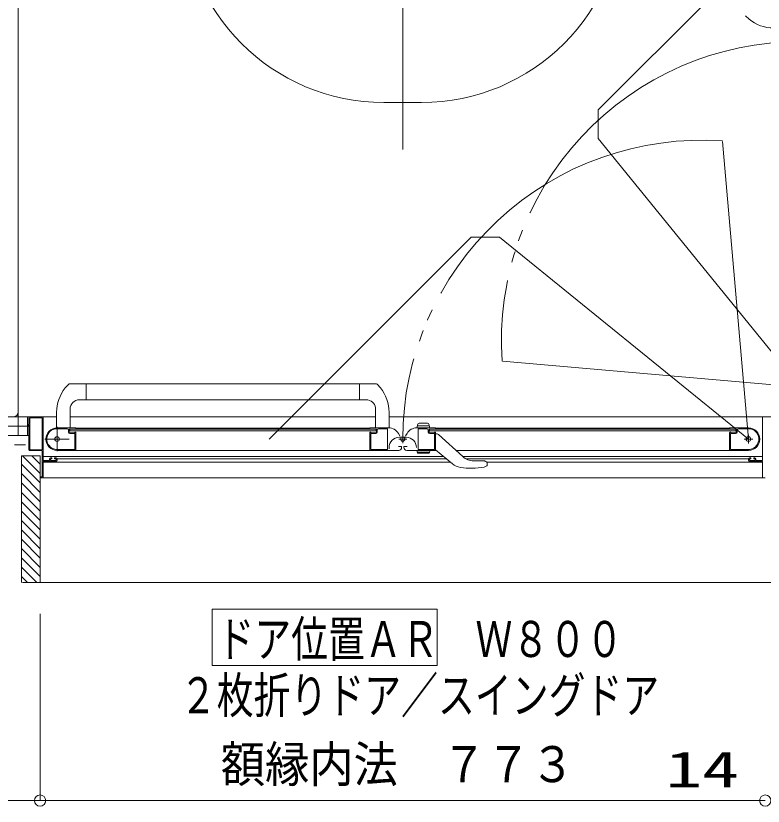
# Model space of a CAD drawing. Units: millimetres on the paper. Extents: x -305 to 305, y -152 to 152.
# Drawn here: x -164.06 to -124.22, y 4.58 to 46.69 of the extents above; entities that cross this region are included whole.
import ezdxf
from ezdxf.enums import TextEntityAlignment as Align

# ---------------------------------------------------------------- set-up
doc = ezdxf.new("R2010")
doc.units = ezdxf.units.MM
doc.linetypes.add('LONG_CHAIN', pattern=[21, 18, -1, 1, -1])
doc.linetypes.add('LONG_DOUBLE_CHAIN', pattern=[21.8, 18, -1, 0.6, -0.6, 0.6, -1])
doc.layers.add('0-0_0', color=7, linetype='Continuous', lineweight=9)
doc.layers.add('0-1_VIEW0001', color=7, linetype='Continuous', lineweight=9)
doc.styles.add('ＭＳ ゴシック', font='')
doc.styles.get('ＭＳ ゴシック').set_extended_font_data('MS Gothic')

# ---------------------------------------------------------------- blocks, each defined once
blk = doc.blocks.new('_ORIGIN')
at = {"layer": '0-0_0'}
blk.add_line((0, 0), (-1, 0), dxfattribs=at)
blk.add_circle((0, 0), 0.5, dxfattribs=at)

msp = doc.modelspace()

# ---------------------------------------------------------------- linework, layer by layer
at = {"layer": '0-0_0'}
for p, q in [((-162.764, 14.834), (-162.764, 4.875)), ((-162.764, 14.834), (-162.764, 4.875)), ((-202.834, 4.875), (-163.364, 4.875)), ((-162.164, 4.875), (-124.714, 4.875)), ((-124.114, 4.875), (-129.362, 4.875)), ((-124.714, 4.875), (-125.314, 4.875))]:
    msp.add_line(p, q, dxfattribs=at)
at = {"layer": '0-1_VIEW0001'}
for p, q in [((-163.934, 81.323), (-163.934, 24.323)), ((-163.934, 80.073), (-163.934, 25.573)), ((-124.974, 46.511), (-125.172, 46.694)), ((-161.422, 26.862), (-161.238, 27.061)), ((-160.309, 27.088), (-161.169, 27.088)), ((-160.309, 27.088), (-144.873, 27.088)), ((-160.309, 26.233), (-160.309, 27.088)), ((-145.735, 26.233), (-145.735, 27.088)), ((-144.622, 26.863), (-144.805, 27.061)), ((-160.309, 26.233), (-160.664, 26.233)), ((-160.309, 26.238), (-145.735, 26.238)), ((-145.735, 26.233), (-145.38, 26.233)), ((-161.164, 25.733), (-161.164, 24.738)), ((-144.885, 25.802), (-144.885, 24.748)), ((-202.884, 25.323), (-163.309, 25.323)), ((-163.434, 24.323), (-163.434, 25.323)), ((-163.359, 25.273), (-163.359, 24.938)), ((-163.311, 25.323), (-161.885, 25.323)), ((-162.674, 25.278), (-163.299, 25.278)), ((-162.609, 23.003), (-162.609, 25.298)), ((-161.884, 25.566), (-161.887, 24.748)), ((-161.159, 25.323), (-144.885, 25.323)), ((-144.159, 25.566), (-144.157, 24.748)), ((-144.159, 25.323), (-123.559, 25.323)), ((-144.159, 25.323), (-122.434, 25.323)), ((-124.259, 23.003), (-124.259, 25.298)), ((-163.434, 24.913), (-163.434, 24.893)), ((-163.374, 24.923), (-163.424, 24.923)), ((-163.424, 24.883), (-163.374, 24.883)), ((-163.359, 24.868), (-163.359, 23.573)), ((-163.314, 25.263), (-163.314, 23.583)), ((-162.659, 23.583), (-162.659, 25.263)), ((-142.684, 24.738), (-142.632, 24.933)), ((-142.559, 24.988), (-142.108, 24.988)), ((-141.984, 24.738), (-142.036, 24.933)), ((-163.359, 24.823), (-203.434, 24.823)), ((-160.874, 24.738), (-161.859, 24.738)), ((-161.329, 24.693), (-161.859, 24.693)), ((-161.254, 24.503), (-161.254, 24.618)), ((-161.209, 24.523), (-161.209, 24.648)), ((-161.184, 24.573), (-161.184, 24.673)), ((-144.859, 24.673), (-161.184, 24.673)), ((-144.859, 24.573), (-161.184, 24.573)), ((-160.934, 24.473), (-161.159, 24.473)), ((-160.888, 24.513), (-160.894, 24.513)), ((-160.881, 24.675), (-160.866, 24.684)), ((-160.866, 24.503), (-160.881, 24.511)), ((-145.184, 24.723), (-160.859, 24.723)), ((-160.859, 24.697), (-160.859, 24.723)), ((-160.859, 23.548), (-160.859, 24.49)), ((-145.184, 24.723), (-145.184, 24.697)), ((-145.184, 23.538), (-145.184, 24.49)), ((-145.177, 24.684), (-145.163, 24.675)), ((-145.163, 24.511), (-145.177, 24.503)), ((-145.169, 24.738), (-144.183, 24.738)), ((-145.149, 24.513), (-145.155, 24.513)), ((-144.884, 24.473), (-145.109, 24.473)), ((-144.859, 24.673), (-144.859, 24.573)), ((-144.834, 24.648), (-144.834, 24.523)), ((-144.794, 24.618), (-144.794, 24.503)), ((-144.269, 24.693), (-144.719, 24.693)), ((-144.254, 23.598), (-144.254, 24.678)), ((-143.588, 24.308), (-143.663, 24.438)), ((-143.28, 24.308), (-143.205, 24.438)), ((-141.699, 24.738), (-142.686, 24.738)), ((-142.01, 24.838), (-142.657, 24.838)), ((-142.614, 23.598), (-142.614, 24.678)), ((-142.599, 24.693), (-142.149, 24.693)), ((-142.074, 24.618), (-142.074, 24.503)), ((-142.034, 24.648), (-142.034, 24.523)), ((-142.009, 24.673), (-125.684, 24.673)), ((-142.009, 24.673), (-142.009, 24.573)), ((-142.009, 24.573), (-125.684, 24.573)), ((-141.984, 24.473), (-141.759, 24.473)), ((-141.719, 24.513), (-141.713, 24.513)), ((-141.691, 24.684), (-141.706, 24.675)), ((-141.706, 24.511), (-141.691, 24.503)), ((-141.684, 24.723), (-126.009, 24.723)), ((-141.684, 24.723), (-141.684, 24.697)), ((-141.684, 24.49), (-141.684, 23.548)), ((-126.009, 24.697), (-126.009, 24.723)), ((-126.009, 23.548), (-126.009, 24.49)), ((-125.988, 24.675), (-126.002, 24.684)), ((-126.002, 24.503), (-125.988, 24.511)), ((-125.994, 24.738), (-125.009, 24.738)), ((-125.98, 24.513), (-125.974, 24.513)), ((-125.934, 24.473), (-125.709, 24.473)), ((-125.684, 24.573), (-125.684, 24.673)), ((-125.659, 24.523), (-125.659, 24.648)), ((-125.614, 24.503), (-125.614, 24.618)), ((-125.539, 24.693), (-125.009, 24.693)), ((-203.434, 24.323), (-163.359, 24.323)), ((-163.359, 24.323), (-203.434, 24.323)), ((-160.919, 24.428), (-161.179, 24.428)), ((-160.909, 23.598), (-160.909, 24.418)), ((-145.134, 24.413), (-145.134, 23.598)), ((-144.869, 24.428), (-145.119, 24.428)), ((-143.624, 24.232), (-143.244, 24.232)), ((-141.999, 24.428), (-141.749, 24.428)), ((-141.734, 24.413), (-141.734, 23.598)), ((-141.684, 24.413), (-141.593, 24.413)), ((-141.522, 24.384), (-140.234, 23.206)), ((-125.959, 23.598), (-125.959, 24.418)), ((-125.949, 24.428), (-125.689, 24.428)), ((-161.933, 23.588), (-160.919, 23.588)), ((-145.124, 23.588), (-144.264, 23.588)), ((-144.164, 23.612), (-144.164, 23.692)), ((-143.519, 23.743), (-143.669, 23.743)), ((-143.494, 23.688), (-143.494, 23.718)), ((-143.374, 23.688), (-143.374, 23.718)), ((-143.349, 23.743), (-143.199, 23.743)), ((-141.744, 23.588), (-142.604, 23.588)), ((-124.936, 23.588), (-125.949, 23.588)), ((-163.759, 16.498), (-163.759, 23.248)), ((-162.76, 23.248), (-163.759, 23.248)), ((-162.759, 22.298), (-163.709, 23.248)), ((-163.309, 23.523), (-162.674, 23.523)), ((-163.299, 23.568), (-162.674, 23.568)), ((-162.759, 22.798), (-163.209, 23.248)), ((-162.759, 16.498), (-162.759, 23.248)), ((-162.659, 23.508), (-162.659, 22.138)), ((-141.264, 23.217), (-162.609, 23.217)), ((-161.86, 23.538), (-145.184, 23.538)), ((-145.215, 23.538), (-143.645, 23.538)), ((-141.654, 23.538), (-143.224, 23.538)), ((-142.01, 23.438), (-142.657, 23.438)), ((-142.617, 23.388), (-142.051, 23.388)), ((-141.984, 23.538), (-142.017, 23.414)), ((-140.789, 22.825), (-141.684, 23.563)), ((-125.009, 23.538), (-140.597, 23.538)), ((-124.259, 23.217), (-140.246, 23.217)), ((-162.759, 21.798), (-163.759, 22.798)), ((-162.609, 22.088), (-162.609, 22.923)), ((-140.88, 22.9), (-162.609, 22.9)), ((-162.274, 22.988), (-162.594, 22.988)), ((-162.594, 22.938), (-161.909, 22.938)), ((-162.259, 23.088), (-162.259, 23.003)), ((-162.214, 23.003), (-162.214, 23.073)), ((-162.154, 23.138), (-162.209, 23.138)), ((-162.199, 23.088), (-162.154, 23.088)), ((-161.929, 22.988), (-162.199, 22.988)), ((-162.139, 23.103), (-162.139, 23.123)), ((-161.989, 23.123), (-161.989, 23.103)), ((-161.909, 23.138), (-161.974, 23.138)), ((-161.974, 23.088), (-161.929, 23.088)), ((-161.914, 23.073), (-161.914, 23.003)), ((-161.859, 22.988), (-161.859, 23.088)), ((-141.094, 23.077), (-161.859, 23.077)), ((-125.009, 23.077), (-140.049, 23.077)), ((-139.651, 22.979), (-139.131, 22.979)), ((-138.97, 22.918), (-138.968, 22.916)), ((-124.259, 22.9), (-138.934, 22.9)), ((-138.934, 22.841), (-138.934, 22.759)), ((-125.009, 22.988), (-125.009, 23.088)), ((-124.959, 23.138), (-124.894, 23.138)), ((-124.274, 22.938), (-124.959, 22.938)), ((-124.954, 23.073), (-124.954, 23.003)), ((-124.894, 23.088), (-124.939, 23.088)), ((-124.939, 22.988), (-124.669, 22.988)), ((-124.879, 23.123), (-124.879, 23.103)), ((-124.729, 23.103), (-124.729, 23.123)), ((-124.714, 23.138), (-124.659, 23.138)), ((-124.669, 23.088), (-124.714, 23.088)), ((-124.654, 23.003), (-124.654, 23.073)), ((-124.609, 23.088), (-124.609, 23.003)), ((-124.594, 22.988), (-124.274, 22.988)), ((-124.259, 22.088), (-124.259, 22.923)), ((-139.098, 22.645), (-138.982, 22.689)), ((-138.948, 22.717), (-138.982, 22.689)), ((-138.948, 22.717), (-138.947, 22.717)), ((-162.759, 21.298), (-163.759, 22.298)), ((-162.674, 22.123), (-162.744, 22.123)), ((-162.744, 22.073), (-162.624, 22.073)), ((-124.259, 22.073), (-162.609, 22.073)), ((-124.124, 22.073), (-124.244, 22.073)), ((-162.759, 20.798), (-163.759, 21.798)), ((-162.759, 20.298), (-163.759, 21.298)), ((-162.759, 19.798), (-163.759, 20.798)), ((-162.759, 19.298), (-163.759, 20.298)), ((-162.759, 18.798), (-163.759, 19.798)), ((-162.759, 18.298), (-163.759, 19.298)), ((-162.759, 17.798), (-163.759, 18.798)), ((-162.759, 17.303), (-163.759, 18.303)), ((-162.759, 16.808), (-163.759, 17.808)), ((-162.944, 16.498), (-163.759, 17.313)), ((-163.439, 16.498), (-163.759, 16.818)), ((-163.708, 16.498), (-123.109, 16.498)), ((-153.599, 12.068), (-153.599, 15.068)), ((-153.599, 15.068), (-141.599, 15.068)), ((-141.599, 12.068), (-141.599, 15.068)), ((-153.599, 12.068), (-141.599, 12.068))]:
    msp.add_line(p, q, dxfattribs=at)
at = {"layer": '0-1_VIEW0001', "linetype": 'LONG_CHAIN'}
for p, q in [((-143.434, 39.573), (-143.434, 66.073)), ((-161.859, 24.788), (-161.859, 23.488)), ((-161.209, 24.138), (-162.509, 24.138)), ((-143.647, 24.138), (-143.222, 24.138)), ((-143.434, 23.926), (-143.434, 24.317)), ((-124.779, 24.138), (-125.239, 24.138)), ((-125.009, 23.908), (-125.009, 24.368))]:
    msp.add_line(p, q, dxfattribs=at)
at = {"layer": '0-1_VIEW0001', "linetype": 'LONG_DOUBLE_CHAIN'}
for p, q in [((-122.249, 52.445), (-133.01, 41.685)), ((-144.434, 42.073), (-142.434, 42.073)), ((-133.01, 41.685), (-133.01, 40.159)), ((-122.249, 26.898), (-133.01, 40.159)), ((-126.397, 40.003), (-125.009, 24.138)), ((-150.556, 24.138), (-139.796, 34.899)), ((-139.796, 34.899), (-138.27, 34.899)), ((-125.009, 24.138), (-138.27, 34.899)), ((-138.114, 28.286), (-122.249, 26.898)), ((-204.934, 23.823), (-163.359, 23.823))]:
    msp.add_line(p, q, dxfattribs=at)
at = {"layer": '0-1_VIEW0001'}
for points in [[(-141.984, 23.538), (-142.684, 23.538), (-142.65, 23.414)], [(-139.07, 22.971), (-139.074, 22.972), (-139.078, 22.973), (-139.082, 22.974), (-139.087, 22.975), (-139.091, 22.976), (-139.095, 22.976), (-139.1, 22.977), (-139.104, 22.978), (-139.108, 22.978), (-139.113, 22.978), (-139.115, 22.979), (-139.117, 22.979), (-139.119, 22.979), (-139.121, 22.979), (-139.123, 22.979), (-139.126, 22.979), (-139.128, 22.979), (-139.13, 22.979), (-139.132, 22.979), (-139.134, 22.979)], [(-138.97, 22.918), (-138.971, 22.919), (-138.972, 22.92), (-138.973, 22.921), (-138.974, 22.921), (-138.975, 22.922), (-138.977, 22.924), (-138.978, 22.925), (-138.979, 22.926), (-138.981, 22.927), (-138.982, 22.928), (-138.984, 22.929), (-138.985, 22.93), (-138.986, 22.931), (-138.988, 22.932), (-138.989, 22.933), (-138.991, 22.934), (-138.992, 22.935), (-138.994, 22.936), (-138.996, 22.938), (-138.999, 22.939), (-139.002, 22.941), (-139.005, 22.943), (-139.008, 22.945), (-139.012, 22.947), (-139.015, 22.949), (-139.019, 22.951), (-139.023, 22.953), (-139.026, 22.955), (-139.03, 22.957), (-139.034, 22.958), (-139.038, 22.96), (-139.041, 22.962), (-139.045, 22.963), (-139.049, 22.965), (-139.053, 22.966), (-139.057, 22.967), (-139.061, 22.969), (-139.066, 22.97), (-139.07, 22.971)], [(-138.934, 22.759), (-138.934, 22.757), (-138.935, 22.755), (-138.935, 22.753), (-138.935, 22.75), (-138.936, 22.748), (-138.936, 22.746), (-138.936, 22.744), (-138.937, 22.742), (-138.937, 22.739), (-138.938, 22.737), (-138.938, 22.735), (-138.939, 22.733), (-138.94, 22.73), (-138.94, 22.728), (-138.941, 22.726), (-138.942, 22.724), (-138.943, 22.722), (-138.945, 22.72), (-138.946, 22.719), (-138.947, 22.717)]]:
    msp.add_lwpolyline(points, dxfattribs=at)
for centre, radius in [((-161.859, 24.138), 0.125), ((-143.434, 24.138), 0.113), ((-125.009, 24.138), 0.125)]:
    msp.add_circle(centre, radius, dxfattribs=at)
at = {"layer": '0-1_VIEW0001', "linetype": 'LONG_DOUBLE_CHAIN'}
for centre, radius, start, end in [((-144.434, 52.823), 10.75, 90, 270), ((-142.434, 52.823), 10.75, 270, 90), ((-122.249, 29.398), 15.925, 90, 183.9973), ((-127.509, 24.138), 15.925, 86.0027, 180)]:
    msp.add_arc(centre, radius, start, end, dxfattribs=at)
at = {"layer": '0-1_VIEW0001'}
for centre, radius, start, end in [((-123.67, 48.118), 2.07, 230.9419, 269.8), ((-161.169, 26.988), 0.1, 90, 133.4724), ((-144.874, 26.988), 0.1, 46.5276, 90), ((-159.814, 25.559), 2.07, 140.9758, 179.8), ((-146.229, 25.559), 2.07, 0.2, 39.0581), ((-160.664, 25.733), 0.5, 90, 180), ((-145.38, 25.733), 0.5, 7.9556, 90), ((-164.184, 25.573), 0.25, 270, 0), ((-163.309, 25.273), 0.05, 90, 180), ((-163.299, 25.263), 0.015, 90, 180), ((-162.674, 25.263), 0.015, 0, 90), ((-162.634, 25.298), 0.025, 0, 90), ((-124.234, 25.298), 0.025, 90, 180), ((-163.424, 24.913), 0.01, 90, 180), ((-163.424, 24.893), 0.01, 180, 270), ((-163.374, 24.938), 0.015, 270, 0), ((-163.374, 24.868), 0.015, 0, 90), ((-142.559, 24.913), 0.075, 90, 165), ((-142.108, 24.913), 0.075, 15, 90), ((-161.859, 24.138), 0.6, 90, 270), ((-161.859, 24.138), 0.555, 90, 262.2329), ((-161.329, 24.618), 0.075, 0, 90), ((-161.179, 24.503), 0.075, 180, 270), ((-161.184, 24.648), 0.025, 90, 180), ((-161.159, 24.523), 0.05, 180, 270), ((-160.934, 24.498), 0.025, 270, 0), ((-160.894, 24.498), 0.015, 90, 180), ((-160.888, 24.688), 0.015, 270, 300.9638), ((-160.888, 24.498), 0.015, 59.0362, 90), ((-160.874, 24.723), 0.015, 0, 90), ((-160.874, 24.697), 0.015, 300.9638, 0), ((-160.874, 24.49), 0.015, 0, 59.0362), ((-145.169, 24.723), 0.015, 90, 180), ((-145.169, 24.697), 0.015, 180, 239.0362), ((-145.169, 24.49), 0.015, 120.9638, 180), ((-145.155, 24.688), 0.015, 239.0362, 270), ((-145.155, 24.498), 0.015, 90, 120.9638), ((-145.149, 24.498), 0.015, 0, 90), ((-145.109, 24.498), 0.025, 180, 270), ((-144.884, 24.523), 0.05, 270, 0), ((-144.869, 24.503), 0.075, 270, 0), ((-144.859, 24.648), 0.025, 0, 90), ((-144.719, 24.618), 0.075, 90, 180), ((-144.269, 24.678), 0.015, 0, 90), ((-144.183, 24.138), 0.6, 30, 90), ((-142.686, 24.138), 0.6, 90, 150), ((-142.599, 24.678), 0.015, 90, 180), ((-142.149, 24.618), 0.075, 0, 90), ((-141.999, 24.503), 0.075, 180, 270), ((-142.009, 24.648), 0.025, 90, 180), ((-141.984, 24.523), 0.05, 180, 270), ((-141.759, 24.498), 0.025, 270, 0), ((-141.719, 24.498), 0.015, 90, 180), ((-141.713, 24.688), 0.015, 270, 300.9638), ((-141.713, 24.498), 0.015, 59.0362, 90), ((-141.699, 24.723), 0.015, 0, 90), ((-141.699, 24.697), 0.015, 300.9638, 0), ((-141.699, 24.49), 0.015, 0, 59.0362), ((-125.994, 24.723), 0.015, 90, 180), ((-125.994, 24.697), 0.015, 180, 239.0362), ((-125.994, 24.49), 0.015, 120.9638, 180), ((-125.98, 24.688), 0.015, 239.0362, 270), ((-125.98, 24.498), 0.015, 90, 120.9638), ((-125.974, 24.498), 0.015, 0, 90), ((-125.934, 24.498), 0.025, 180, 270), ((-125.709, 24.523), 0.05, 270, 0), ((-125.689, 24.503), 0.075, 270, 0), ((-125.684, 24.648), 0.025, 0, 90), ((-125.539, 24.618), 0.075, 90, 180), ((-125.009, 24.138), 0.6, 270, 90), ((-125.009, 24.138), 0.555, 277.7671, 90), ((-160.919, 24.418), 0.01, 0, 90), ((-145.119, 24.413), 0.015, 90, 180), ((-143.624, 23.692), 0.54, 90, 180), ((-143.244, 23.692), 0.54, 0, 90), ((-141.749, 24.413), 0.015, 0, 90), ((-141.593, 24.313), 0.1, 47.5638, 90), ((-125.949, 24.418), 0.01, 90, 180), ((-161.933, 23.598), 0.01, 262.2329, 270), ((-160.919, 23.598), 0.01, 270, 0), ((-145.124, 23.598), 0.01, 180, 270), ((-144.264, 23.598), 0.01, 270, 0), ((-143.644, 23.688), 0.15, 270, 0), ((-143.519, 23.718), 0.025, 0, 90), ((-143.349, 23.718), 0.025, 90, 180), ((-143.224, 23.688), 0.15, 180, 270), ((-142.604, 23.598), 0.01, 180, 270), ((-141.744, 23.598), 0.01, 270, 0), ((-125.949, 23.598), 0.01, 180, 270), ((-124.936, 23.598), 0.01, 270, 277.7671), ((-163.309, 23.573), 0.05, 180, 270), ((-163.299, 23.583), 0.015, 180, 270), ((-162.674, 23.583), 0.015, 270, 0), ((-162.674, 23.508), 0.015, 0, 90), ((-160.869, 23.548), 0.01, 270, 0), ((-145.174, 23.548), 0.01, 180, 270), ((-142.617, 23.423), 0.035, 195, 270), ((-142.051, 23.423), 0.035, 270, 345), ((-141.694, 23.548), 0.01, 270, 0), ((-139.651, 23.844), 0.865, 227.5638, 270), ((-125.999, 23.548), 0.01, 180, 270), ((-125.109, 23.553), 0.015, 267.3065, 270), ((-162.594, 23.003), 0.015, 180, 270), ((-162.594, 22.923), 0.015, 90, 180), ((-162.274, 23.003), 0.015, 270, 0), ((-162.209, 23.088), 0.05, 90, 180), ((-162.199, 23.073), 0.015, 90, 180), ((-162.199, 23.003), 0.015, 180, 270), ((-162.154, 23.123), 0.015, 0, 90), ((-162.154, 23.103), 0.015, 270, 0), ((-161.974, 23.123), 0.015, 90, 180), ((-161.974, 23.103), 0.015, 180, 270), ((-161.929, 23.073), 0.015, 0, 90), ((-161.929, 23.003), 0.015, 270, 0), ((-161.909, 23.088), 0.05, 0, 90), ((-161.909, 22.988), 0.05, 270, 0), ((-140.216, 23.519), 0.9, 230.5, 260.7116), ((-139.034, 22.841), 0.1, 0, 48.1897), ((-124.959, 23.088), 0.05, 90, 180), ((-124.959, 22.988), 0.05, 180, 270), ((-124.939, 23.073), 0.015, 90, 180), ((-124.939, 23.003), 0.015, 180, 270), ((-124.894, 23.123), 0.015, 0, 90), ((-124.894, 23.103), 0.015, 270, 0), ((-124.714, 23.123), 0.015, 90, 180), ((-124.714, 23.103), 0.015, 180, 270), ((-124.669, 23.073), 0.015, 0, 90), ((-124.669, 23.003), 0.015, 270, 0), ((-124.659, 23.088), 0.05, 0, 90), ((-124.594, 23.003), 0.015, 180, 270), ((-124.274, 23.003), 0.015, 270, 0), ((-124.274, 22.923), 0.015, 0, 90), ((-139.769, 26.253), 3.67, 260.7116, 280.5453), ((-162.744, 22.108), 0.015, 90, 180), ((-162.744, 22.088), 0.015, 180, 270), ((-162.674, 22.138), 0.015, 270, 0), ((-162.624, 22.088), 0.015, 270, 0), ((-124.244, 22.088), 0.015, 180, 270)]:
    msp.add_arc(centre, radius, start, end, dxfattribs=at)

# ---------------------------------------------------------------- block references
at = {"layer": '0-0_0', "xscale": 0.6, "yscale": 0.6}
for p in [(-162.764, 4.875), (-124.114, 4.875), (-124.114, 4.875)]:
    msp.add_blockref('_ORIGIN', p, dxfattribs=at)
at = {"layer": '0-0_0', "xscale": 0.6, "yscale": 0.6, "rotation": 180}
msp.add_blockref('_ORIGIN', (-162.764, 4.875), dxfattribs=at)

# ---------------------------------------------------------------- texts
at = {"layer": '0-0_0', "style": 'ＭＳ ゴシック'}
for s, width, p in [('額縁内法\u3000７７３', 0.9, (-153.132, 5.278)), ('14', 1.5, (-129.433, 5.005))]:
    msp.add_text(s, height=1.921, dxfattribs=dict(at, width=width)).set_placement(p, align=Align.BOTTOM_LEFT)
at = {"layer": '0-1_VIEW0001', "style": 'ＭＳ ゴシック', "width": 0.75}
for s, p in [('ドア位置ＡＲ\u3000Ｗ８００', (-153.313, 11.948)), ('２枚折りドア／スイングドア', (-155.313, 8.951))]:
    msp.add_text(s, height=1.921, dxfattribs=at).set_placement(p, align=Align.BOTTOM_LEFT)

doc.saveas('drawing.dxf')
